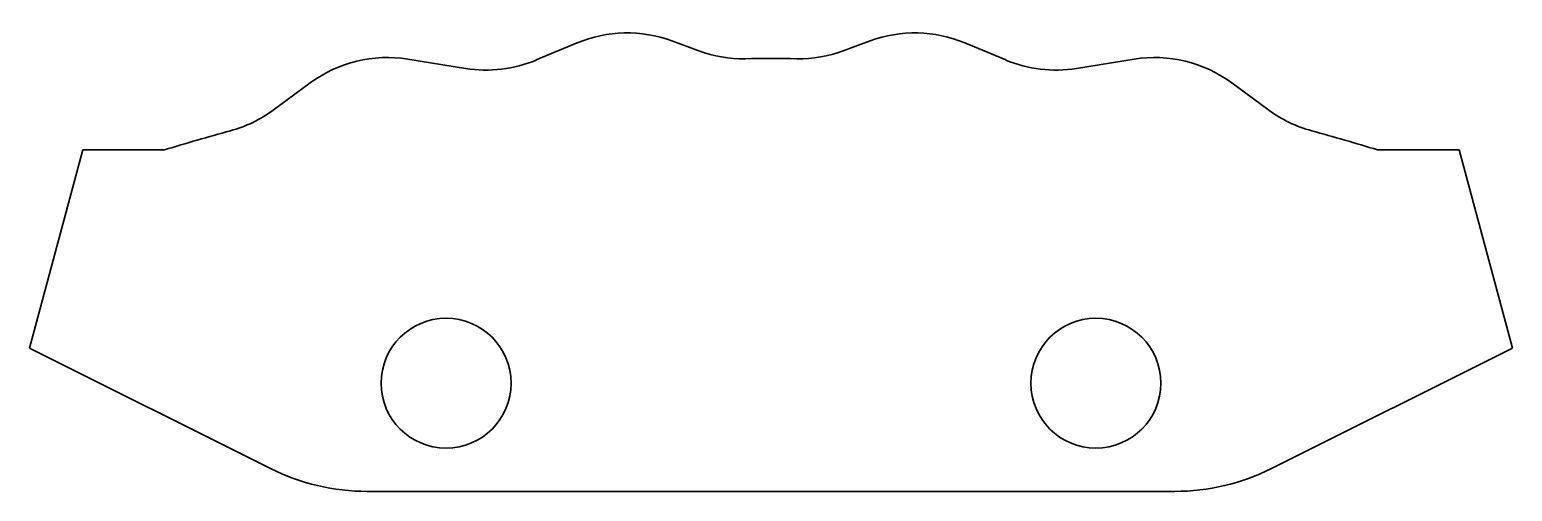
# Model space of a CAD drawing. Header units: inches. Extents: x 0 to 68.4, y 0 to 21.3.
import ezdxf

# ---------------------------------------------------------------- set-up
doc = ezdxf.new("R2010")
doc.units = ezdxf.units.IN
doc.header["$MEASUREMENT"] = 0
doc.layers.add('SIMUMAK Visible (ISO)', color=7, linetype='Continuous', lineweight=35)

# ---------------------------------------------------------------- blocks, each defined once
blk = doc.blocks.new('PC-SMB-02-GUIA-01_Sheet_PC-SMB-02-GUIA-01')
at = {"layer": 'SIMUMAK Visible (ISO)'}
for p, q in [((-8.955, 10.128), (-10.836, 9.342)), ((-3.334, 9.768), (-4.572, 10.224)), ((3.334, 9.768), (4.572, 10.224)), ((8.955, 10.128), (10.836, 9.342)), ((-14.098, 8.954), (-16.763, 9.381)), ((14.098, 8.954), (16.763, 9.381)), ((-21.272, 8.286), (-22.976, 7.03)), ((21.272, 8.286), (22.976, 7.03)), ((-31.767, 5.188), (-34.224, -3.98)), ((-28, 5.188), (-31.767, 5.188)), ((31.767, 5.188), (28, 5.188)), ((31.767, 5.188), (34.224, -3.98)), ((-34.224, -3.98), (-23.111, -9.536)), ((34.224, -3.98), (23.111, -9.536)), ((-18.639, -10.592), (18.639, -10.592))]:
    blk.add_line(p, q, dxfattribs=at)
for centre in [(-15, -5.592), (15, -5.592)]:
    blk.add_circle(centre, 3, dxfattribs=at)
at = {"layer": 'SIMUMAK Visible (ISO)', "extrusion": (0, 0, -1)}
for centre, radius, start, end in [((6.642, 4.592), 6, 67.32404, 110.17881), ((-6.642, 4.592), 6, 69.82119, 112.67596), ((17.712, 3.456), 6, 53.60959, 99.09734), ((-17.712, 3.456), 6, 80.90266, 126.39041), ((18.639, -0.592), 10, 270, 296.56505), ((-18.639, -0.592), 10, 243.43495, 270)]:
    blk.add_arc(centre, radius, start, end, dxfattribs=at)
at = {"layer": 'SIMUMAK Visible (ISO)'}
for centre, radius, start, end in [((-1.264, 15.4), 6, 249.82119, 270.71706), ((1.264, 15.4), 6, 269.28294, 290.17881), ((-13.149, 14.878), 6, 260.90266, 292.67596), ((0, -85.592), 95, 89.28294, 90.71706), ((13.149, 14.878), 6, 247.32404, 279.09734), ((-26.536, 11.86), 6, 285.23214, 306.39041), ((26.536, 11.86), 6, 233.60959, 254.76786), ((0, -85.592), 95, 105.23214, 107.14176), ((0, -85.592), 95, 72.85824, 74.76786)]:
    blk.add_arc(centre, radius, start, end, dxfattribs=at)

msp = doc.modelspace()

# ---------------------------------------------------------------- block references
msp.add_blockref('PC-SMB-02-GUIA-01_Sheet_PC-SMB-02-GUIA-01', (34.224, 10.592))

doc.saveas('drawing.dxf')
